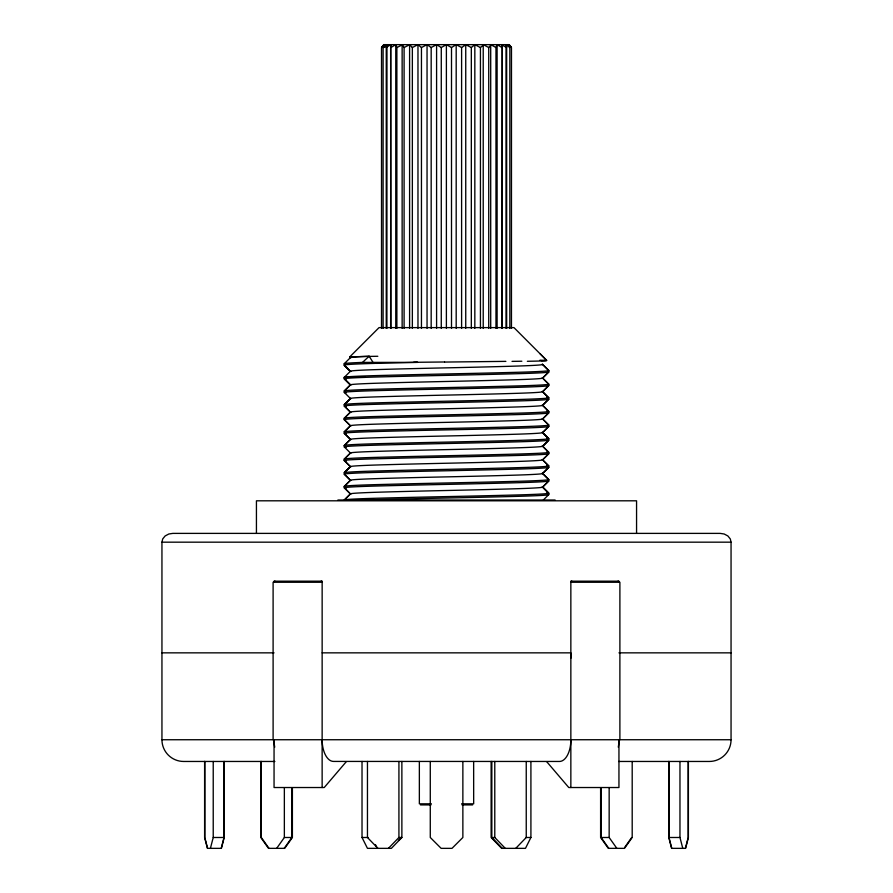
<?xml version="1.0" encoding="UTF-8"?>
<svg xmlns="http://www.w3.org/2000/svg" width="893" height="893" viewBox="0 0 893 893"><rect width="100%" height="100%" fill="white"/><g stroke="black" fill="none" stroke-linecap="round" stroke-linejoin="round"><path stroke-width="1.34" d="M273.113 739.739L273.102 582.258L322.15 582.258L322.139 787.526M570.85 658.286L570.85 652.85L322.15 652.85M619.887 739.739L619.898 582.258L570.85 582.258L570.85 787.526M502 328.401L502.223 44.918M502.312 45.163L506.655 47.541L506.655 328.401M386.256 328.401L386.256 47.541L386.848 45.163M274.865 761.461L183.668 761.461A21.722 21.722 0 0 1 161.946 739.739L161.946 542.174L162.705 538.937L165.127 535.956L168.81 534.003L172.807 533.389L720.193 533.389L724.19 534.003L727.873 535.956L730.295 538.937L731.054 542.174L731.054 739.739A21.722 21.722 0 0 1 709.332 761.461L618.637 761.461M210.413 848.35L213.226 837.489L213.226 761.461M221.218 848.35L224.02 837.489L224.02 761.461M224.21 761.461L224.21 837.489L221.397 848.35L207.422 848.35L204.609 837.489L204.609 761.461M685.4 848.35L688.202 837.489L688.202 761.461M495.972 328.401L495.972 47.541L497.1 44.65L502 47.541M497.021 45.163L498.16 45.163M383.108 328.401L383.108 47.541L384.626 44.65L384.626 47.429M530.911 761.461L530.911 837.489L525.475 848.35L501.62 848.35L491.128 837.489L491.128 761.461M383.901 46.056L384.66 44.65L381.523 47.541L381.523 328.401M488.728 328.401L488.728 47.541L491.195 44.817M276.674 848.35L284.354 837.489L284.354 787.726M284.197 848.35L291.118 838.572M292.391 787.726L292.391 837.489L284.711 848.35L268.48 848.35L260.801 837.489L260.801 761.461M624.776 847.267L631.686 837.489M381.735 47.351L384.66 44.65M381.813 47.162L383.867 44.65L509.133 44.65L511.332 47.351M381.958 46.972L383.867 44.65M346.305 761.662L324.226 787.526L274.051 787.526L274.051 739.739A21.778 11.419 90 0 0 274.72 747.151M480.445 328.401L480.445 47.541L483.749 44.817M388.433 848.35L398.925 837.489L398.925 761.461M398.311 840.447L401.169 837.489M401.872 761.461L401.872 837.489L391.38 848.35L367.458 848.35L362.022 837.489L362.022 761.461M515.752 848.35L526.245 837.489L526.245 761.461M548.581 385.687L542.631 391.692A96.154 2.054 -0.5 0 1 514.48 393.4A96.154 0.848 -1.2 0 1 446.522 395.097A96.154 0.848 -1.2 0 0 378.565 396.805A96.154 2.054 -0.5 0 0 350.413 398.512L344.307 404.607L344.307 406.036L350.413 412.131A96.154 2.054 0.5 0 0 350.86 412.343M542.52 391.793L548.704 385.586L548.704 384.169L542.631 378.063A96.154 2.054 0.5 0 0 542.174 377.862M349.732 356.921L379.034 327.619L513.966 327.619L546.616 360.337M350.86 425.961A96.154 2.054 0.5 0 1 350.413 425.76L344.307 419.654L344.307 418.237L350.413 412.131A96.154 2.054 -0.5 0 1 378.565 410.434A96.154 0.848 -1.2 0 1 446.522 408.726A96.154 0.848 -1.2 0 0 514.48 407.029A96.154 2.054 -0.5 0 0 542.631 405.322L548.615 399.316M350.413 425.76L344.43 431.765L350.413 425.76A96.154 2.054 -0.5 0 1 378.565 424.063A96.154 0.848 -1.2 0 1 446.522 422.356A96.154 0.848 -1.2 0 0 514.48 420.648A96.154 2.054 -0.5 0 0 542.631 418.951L548.615 412.946M350.86 439.59A96.154 2.054 0.5 0 1 350.413 439.389L344.43 445.395L350.413 439.389A96.154 2.054 -0.5 0 1 378.565 437.693A96.154 0.848 -1.2 0 1 446.522 435.985A96.154 0.848 -1.2 0 0 514.48 434.277A96.154 2.054 -0.5 0 0 542.631 432.58L548.615 426.575M350.86 466.849A96.154 2.054 0.5 0 1 350.413 466.648L344.307 460.542L344.307 459.125L350.413 453.019A96.154 2.054 -0.5 0 1 378.565 451.311A96.154 0.848 -1.2 0 1 446.522 449.614A96.154 0.848 -1.2 0 0 514.48 447.906A96.154 2.054 -0.5 0 0 542.631 446.21L548.726 440.104L548.726 438.686L542.631 432.58A96.154 2.054 0.5 0 0 542.174 432.379M548.615 453.834L542.631 459.839A96.154 2.054 -0.5 0 1 514.48 461.536A96.154 0.848 -1.2 0 1 446.522 463.244A96.154 0.848 -1.2 0 0 378.565 464.94A96.154 2.054 -0.5 0 0 350.413 466.648L344.43 472.654L350.525 466.548M350.86 480.479A96.154 2.054 0.5 0 1 350.413 480.278L344.43 486.283L350.413 480.278A96.154 2.054 -0.5 0 1 378.565 478.57A96.154 0.848 -1.2 0 1 446.522 476.873A96.154 0.848 -1.2 0 0 514.48 475.165A96.154 2.054 -0.5 0 0 542.631 473.457L548.615 467.463M543.335 500.013L548.726 494.61L548.726 493.193A102.26 2.054 -0.5 0 1 518.788 494.901A102.26 0.848 -1.2 0 1 446.522 496.597A102.26 0.848 -1.2 0 0 374.245 498.305A102.26 2.054 -0.5 0 0 344.307 500.013L350.413 493.907A96.154 2.054 -0.5 0 1 378.565 492.199A96.154 0.848 -1.2 0 1 446.522 490.503A96.154 0.848 -1.2 0 0 514.48 488.795A96.154 2.054 -0.5 0 0 542.631 487.087L548.615 481.081M542.174 446.009A96.154 2.054 0.5 0 1 542.631 446.21L548.615 440.204L542.52 446.31M344.408 390.888L350.525 384.783M350.525 398.412L344.43 404.507L350.413 398.512A96.154 2.054 0.5 0 0 350.86 398.713M345.39 418.549A102.26 2.054 0.5 0 1 344.307 418.237L350.413 412.131M345.39 459.426A102.26 2.054 0.5 0 1 344.307 459.125L350.413 453.019A96.154 2.054 0.5 0 0 350.86 453.22M350.413 466.648L344.307 472.754L344.307 474.172L350.413 480.278M344.43 499.913L350.413 493.907A96.154 2.054 0.5 0 0 350.86 494.108M542.52 378.163L548.737 371.957L548.737 370.539L542.52 364.333M548.626 372.057L542.631 378.063A96.154 2.054 -0.5 0 1 514.48 379.771A96.154 0.848 -1.2 0 1 446.522 381.467A96.154 0.848 -1.2 0 0 378.565 383.175A96.154 2.054 -0.5 0 0 350.413 384.883L344.296 390.978L344.296 392.407L350.525 398.602M542.52 405.422L548.726 399.216L548.726 397.798L542.631 391.692A96.154 2.054 0.5 0 0 542.174 391.491M542.52 419.051L548.726 412.845L548.726 411.427L542.631 405.322A96.154 2.054 0.5 0 0 542.174 405.121M542.52 432.681L548.726 426.474L548.726 425.057L542.631 418.951A96.154 2.054 0.5 0 0 542.174 418.75M542.52 459.928L548.726 453.733L548.726 452.304L542.631 446.21M542.52 473.558L548.726 467.363L548.726 465.934L542.631 459.839A96.154 2.054 0.5 0 0 542.174 459.627M542.52 487.187L548.726 480.981L548.726 479.563L542.631 473.457A96.154 2.054 0.5 0 0 542.174 473.257M344.374 377.259L350.413 371.254A96.154 2.054 -0.5 0 1 378.565 369.546A96.154 0.848 -1.2 0 1 446.522 367.849A96.154 0.848 -1.2 0 0 514.48 366.141A96.154 2.054 -0.5 0 0 542.631 364.433L548.626 370.439M376.433 363.384A102.327 0.848 -1.2 0 1 417.745 362.357L373.073 362.402L369.133 356.24A96.154 2.054 -0.5 0 0 350.413 357.624L344.251 363.73L344.251 365.148L350.413 371.254A96.154 2.054 0.5 0 0 350.86 371.455M345.323 364.031A102.237 2.054 0.5 0 1 344.24 363.73A102.315 2.054 -0.5 0 1 362.513 362.402L369.133 356.24M471.325 328.401L471.325 47.541L474.83 44.65L480.445 47.541M383.108 47.541L386.591 44.873M474.373 45.163L475.176 44.717M461.603 328.401L461.603 47.541L465.7 44.817M386.245 45.163L386.97 44.65L386.903 328.39M386.256 47.541L390.643 44.65L390.877 328.401M465.097 45.074L465.744 44.65L471.325 47.541M451.501 328.401L451.501 47.541L456.189 44.65L461.603 47.541M465.51 44.806L467.017 45.163M390.877 47.541L395.766 44.65L396.872 47.541L396.872 328.401M389.906 45.163L390.743 44.65L390.643 328.39M441.276 328.401L441.276 47.541L446.388 44.65L451.501 47.541M455.519 45.163L457.439 45.163M396.872 47.541L402.419 44.817M431.174 328.401L431.174 47.541L436.588 44.65L441.276 47.541M394.963 45.163L396.112 45.163M404.094 328.401L404.094 47.541L409.429 44.817M421.451 328.401L421.451 47.541L427.044 44.65L431.174 47.541M412.354 328.401L412.354 47.541L417.969 44.65L421.451 47.541M445.64 45.163L447.583 45.163M401.805 44.817L402.542 44.996M435.784 45.163L437.704 45.163M426.195 45.163L427.3 44.683M409.251 44.817L410.3 45.163M417.098 45.163L418.828 45.163M505.884 361.364L444.658 362.067M362.513 362.402L373.073 362.402M365.17 377.359L344.251 377.359L344.263 378.777L350.413 384.883A96.154 2.054 0.5 0 0 350.86 385.084M337.889 500.013L555.111 500.013M161.946 542.174L731.054 542.174M161.946 652.85L274.051 652.85M618.949 652.85L731.054 652.85M161.946 739.739L731.054 739.739M431.419 803.823L419.353 803.823L419.353 761.461M461.592 803.823L473.67 803.823L473.647 761.461M420.436 804.906L430.973 804.906M462.038 804.906L472.587 804.906M213.226 837.489L224.21 837.489M284.354 837.489L292.391 837.489M362.022 837.489L368.184 837.489M398.925 837.489L401.872 837.489M491.831 761.461L491.831 837.489L494.778 837.489L505.259 848.35M525.977 837.489L530.911 837.489M601.123 787.726L601.123 837.489L609.16 837.489L616.84 848.35M668.98 761.461L668.98 837.489L679.964 837.489L682.777 848.35M484.263 45.163L488.728 47.541M491.708 45.163L495.972 47.541M503.094 45.163L502.257 44.65L502.257 328.39M509.836 328.401L509.836 47.541L506.03 44.65L506.03 328.39M511.455 328.401L511.477 47.541L508.34 44.65L509.836 47.541M511.164 47.162L508.374 44.65L509.144 46.056M350.525 371.354L344.363 365.248L350.413 371.254M350.525 384.983L344.385 378.878L350.413 384.883M542.174 486.886A96.154 2.054 0.5 0 1 542.631 487.087L548.726 493.193A102.26 2.054 0.5 0 0 546.806 492.78M350.413 439.389L344.307 433.284L344.307 431.866A102.26 2.054 -0.5 0 1 374.245 430.169A102.26 0.848 -1.2 0 1 446.522 428.461A102.26 0.848 -1.2 0 0 518.788 426.754A102.26 2.054 -0.5 0 0 548.726 425.057A102.26 2.054 0.5 0 0 547.655 424.744M350.413 493.907L344.307 487.801L344.307 486.384A102.26 2.054 -0.5 0 1 374.245 484.676A102.26 0.848 -1.2 0 1 446.522 482.968A102.26 0.848 -1.2 0 0 518.788 481.271A102.26 2.054 -0.5 0 0 548.726 479.563A102.26 2.054 0.5 0 0 547.655 479.262M542.52 391.592L548.615 397.698M542.52 405.221L548.615 411.327M542.52 418.85L548.615 424.956M542.631 432.58L548.615 438.586L542.52 432.48M542.52 446.109L548.615 452.215M542.52 459.739L548.615 465.833M542.52 473.357L548.615 479.463M542.631 487.087L548.615 493.092L542.52 486.986M344.43 406.136L350.525 412.231M547.655 412.544A102.26 2.054 0.5 0 1 548.726 412.845A102.26 2.054 -0.5 0 1 518.788 414.553A102.26 0.848 -1.2 0 1 446.522 416.25A102.26 0.848 -1.2 0 0 374.245 417.957A102.26 2.054 -0.5 0 0 344.307 419.654L350.525 425.861M344.43 433.384L350.525 439.49M350.525 453.119L344.307 446.913L344.307 445.495A102.26 2.054 -0.5 0 1 374.245 443.788A102.26 0.848 -1.2 0 1 446.522 442.091A102.26 0.848 -1.2 0 0 518.788 440.383A102.26 2.054 -0.5 0 0 548.726 438.686A102.26 2.054 0.5 0 0 546.806 438.273M547.655 453.421A102.26 2.054 0.5 0 1 548.726 453.733A102.26 2.054 -0.5 0 1 518.788 455.43A102.26 0.848 -1.2 0 1 446.522 457.138A102.26 0.848 -1.2 0 0 374.245 458.846A102.26 2.054 -0.5 0 0 344.307 460.542L350.525 466.749M344.43 474.272L350.525 480.378M344.43 487.902L350.525 494.008M542.52 377.962L548.704 384.169A102.26 2.054 -0.5 0 1 518.766 385.876A102.248 0.848 -1.2 0 1 446.5 387.573A102.248 0.848 -1.2 0 0 374.223 389.281A102.26 2.054 -0.5 0 0 344.296 390.978A102.248 2.054 0.5 0 0 345.368 391.29M540.053 353.706L546.661 360.381M491.831 837.489L502.324 848.35M377.94 848.35L367.458 837.489L367.458 761.461M506.431 45.041L506.655 47.541M412.354 47.541L409.597 44.65L409.597 328.39M509.133 44.65L511.187 47.162M546.695 761.662L568.774 787.526L618.949 787.526L618.949 739.739A21.778 11.419 90 0 1 618.28 747.151M402.386 44.996L404.094 47.541M601.123 837.489L608.803 848.35M268.994 848.35L261.314 837.489L261.314 761.461M375.495 844.733L377.304 848.35M668.98 837.489L671.782 848.35M207.6 848.35L204.798 837.489L204.798 761.461M688.391 761.461L688.391 837.489L685.578 848.35L671.603 848.35L668.79 837.489L668.79 761.461M679.964 761.461L679.964 837.489M636.564 533.389L636.564 500.806L256.436 500.806L256.436 533.389M632.199 761.461L632.199 837.489L624.52 848.35L608.289 848.35L600.609 837.489L600.609 787.726M618.949 581.801L618.949 581.176L570.85 581.176L570.85 582.214A1.139 0.926 86 0 1 571.833 581.164M609.16 787.726L609.16 837.489M497.1 44.65L497.1 328.39M494.778 761.461L494.778 837.489M490.704 44.65L490.704 328.39M483.225 44.65L483.225 328.39M474.83 44.65L474.83 328.39M465.744 44.65L465.744 328.39M462.864 761.461L462.864 837.489L452.003 848.35L441.142 848.35L430.281 837.489L430.281 761.461M456.189 44.65L456.189 328.39M446.388 44.65L446.388 328.39M436.588 44.65L436.588 328.39M427.044 44.65L427.044 328.39M417.969 44.65L417.969 328.39M402.14 44.65L402.14 328.39M395.766 44.65L395.766 328.39M291.877 787.726L291.877 837.489M547.666 370.238A102.237 2.054 0.5 0 1 548.749 370.539A102.237 2.054 -0.5 0 1 518.8 372.247A102.304 0.848 -1.2 0 1 446.5 373.944A102.304 0.848 -1.2 0 0 374.2 375.652A102.237 2.054 -0.5 0 0 344.251 377.359A102.248 2.054 0.5 0 0 345.334 377.661M547.666 371.655A102.237 2.054 0.5 0 1 548.749 371.957A102.282 2.054 -0.5 0 1 518.788 373.665A102.327 0.848 -1.2 0 1 446.489 375.373A102.271 0.848 -1.2 0 0 374.2 377.069A102.248 2.054 -0.5 0 0 344.263 378.777A102.248 2.054 0.5 0 0 346.183 379.19M345.323 365.449A102.237 2.054 0.5 0 1 344.24 365.148A102.237 2.054 -0.5 0 1 375.428 363.373M322.127 739.962A21.778 11.419 -90 0 0 333.591 761.428L559.409 761.461A21.778 11.419 90 0 0 570.873 739.962M365.215 500.013A102.248 2.054 -0.5 0 1 374.245 499.723A102.26 0.848 -1.2 0 1 446.522 498.026A102.26 0.848 -1.2 0 0 518.788 496.318A102.26 2.054 -0.5 0 0 548.726 494.61A102.26 2.054 0.5 0 0 547.655 494.309M350.246 357.01A96.466 0.96 -0.3 0 1 377.828 356.274M350.324 357.144A97.103 1.049 0.2 0 1 349.799 357.01M539.93 360.203A101.322 1.038 0.2 0 1 546.349 360.515M545.422 360.515A97.705 1.027 -0.1 0 1 541.404 360.694M546.572 360.683A101.769 1.06 -0.2 0 1 527.35 361.285M521.847 361.23A98.755 0.714 -0.4 0 1 512.024 361.375M413.615 362.324A102.438 0.569 -0.6 0 1 444.535 361.989M346.238 406.449A102.26 2.054 0.5 0 1 344.307 406.036A102.26 2.054 -0.5 0 1 374.245 404.328A102.26 0.848 -1.2 0 1 446.522 402.62A102.26 0.848 -1.2 0 0 518.788 400.924A102.26 2.054 -0.5 0 0 548.726 399.216A102.248 2.054 0.5 0 0 547.655 398.914M345.39 404.92A102.26 2.054 0.5 0 1 344.307 404.607A102.26 2.054 -0.5 0 1 374.245 402.91A102.26 0.848 -1.2 0 1 446.522 401.203A102.26 0.848 -1.2 0 0 518.788 399.495A102.26 2.054 -0.5 0 0 548.726 397.798A102.248 2.054 0.5 0 0 546.806 397.385M546.806 411.014A102.26 2.054 0.5 0 1 548.726 411.427A102.26 2.054 -0.5 0 1 518.788 413.124A102.26 0.848 -1.2 0 1 446.522 414.832A102.26 0.848 -1.2 0 0 374.245 416.54A102.26 2.054 -0.5 0 0 344.307 418.237M547.655 426.162A102.26 2.054 0.5 0 1 548.726 426.474A102.26 2.054 -0.5 0 1 518.788 428.182A102.26 0.848 -1.2 0 1 446.522 429.879A102.26 0.848 -1.2 0 0 374.245 431.587A102.26 2.054 -0.5 0 0 344.307 433.284A102.26 2.054 0.5 0 0 346.238 433.697M345.39 419.967A102.26 2.054 0.5 0 1 344.307 419.654M345.39 432.179A102.26 2.054 0.5 0 1 344.307 431.866M547.621 383.867A102.248 2.054 0.5 0 1 548.704 384.169M350.86 357.825A96.154 2.054 0.5 0 1 350.413 357.624M542.174 364.232A96.154 2.054 0.5 0 1 542.631 364.433M346.216 392.82A102.248 2.054 0.5 0 1 344.296 392.407A102.26 2.054 -0.5 0 1 374.223 390.699A102.248 0.848 -1.2 0 1 446.5 388.991A102.248 0.848 -1.2 0 0 518.766 387.294A102.26 2.054 -0.5 0 0 548.704 385.586A102.26 2.054 0.5 0 0 547.621 385.285M346.238 488.214A102.26 2.054 0.5 0 1 344.307 487.801A102.26 2.054 -0.5 0 1 374.245 486.093A102.26 0.848 -1.2 0 1 446.522 484.397A102.26 0.848 -1.2 0 0 518.788 482.689A102.26 2.054 -0.5 0 0 548.726 480.981A102.26 2.054 0.5 0 0 547.655 480.68M345.39 445.797A102.26 2.054 0.5 0 1 344.307 445.495M546.806 451.891A102.26 2.054 0.5 0 1 548.726 452.304A102.26 2.054 -0.5 0 1 518.788 454.012A102.26 0.848 -1.2 0 1 446.522 455.72A102.26 0.848 -1.2 0 0 374.245 457.417A102.26 2.054 -0.5 0 0 344.307 459.125M546.806 465.521A102.26 2.054 0.5 0 1 548.726 465.934A102.26 2.054 -0.5 0 1 518.788 467.642A102.26 0.848 -1.2 0 1 446.522 469.35A102.26 0.848 -1.2 0 0 374.245 471.046A102.26 2.054 -0.5 0 0 344.307 472.754A102.26 2.054 0.5 0 0 345.39 473.056M345.39 486.685A102.26 2.054 0.5 0 1 344.307 486.384M345.39 474.484A102.26 2.054 0.5 0 1 344.307 474.172A102.26 2.054 -0.5 0 1 374.245 472.464A102.26 0.848 -1.2 0 1 446.522 470.767A102.26 0.848 -1.2 0 0 518.788 469.059A102.26 2.054 -0.5 0 0 548.726 467.363A102.26 2.054 0.5 0 0 547.655 467.05M346.238 460.955A102.26 2.054 0.5 0 1 344.307 460.542M346.238 447.326A102.26 2.054 0.5 0 1 344.307 446.913A102.26 2.054 -0.5 0 1 374.245 445.216A102.26 0.848 -1.2 0 1 446.522 443.508A102.26 0.848 -1.2 0 0 518.788 441.801A102.26 2.054 -0.5 0 0 548.726 440.104A102.26 2.054 0.5 0 0 547.655 439.791M617.989 581.176A1.15 1.083 -42.8 0 1 618.916 581.756M275.011 581.187A1.139 1.083 39.4 0 0 274.073 581.789L274.051 581.176L322.15 581.176L322.139 582.214A1.139 0.915 -85.6 0 0 321.167 581.164"/></g></svg>
